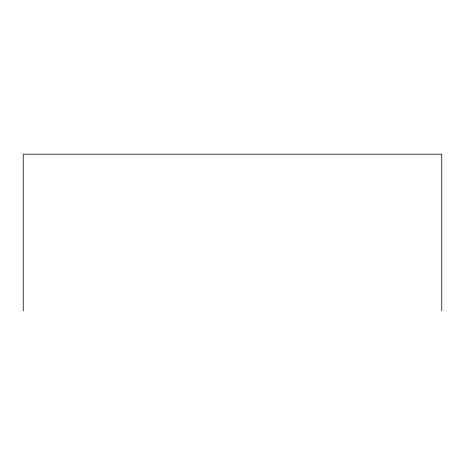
<?xml version="1.0" encoding="UTF-8"?>
<svg xmlns="http://www.w3.org/2000/svg" width="465" height="465" viewBox="0 0 465 465"><rect width="100%" height="100%" fill="white"/><g stroke="black" fill="none" stroke-linecap="round" stroke-linejoin="round"><path stroke-width="0.7" d="M441.75 310.812L441.75 154.188L23.25 154.188L23.25 310.812"/></g></svg>
